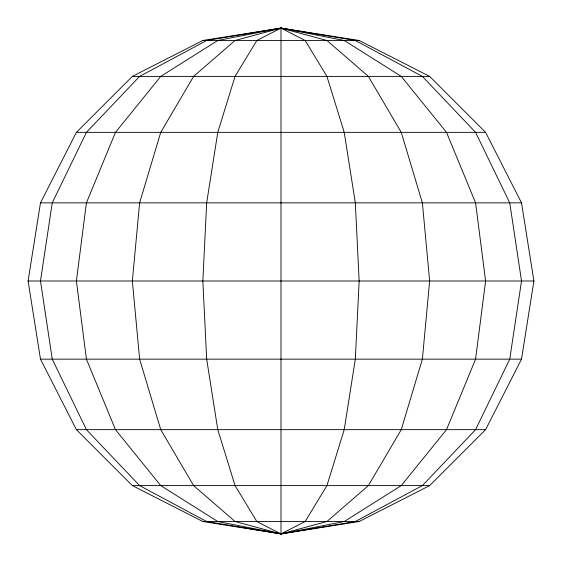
<?xml version="1.0" encoding="UTF-8"?>
<svg xmlns="http://www.w3.org/2000/svg" width="562" height="562" viewBox="0 0 562 562"><rect width="100%" height="100%" fill="white"/><g stroke="black" fill="none" stroke-linecap="round" stroke-linejoin="round"><path stroke-width="0.84" d="M28.1 281L40.478 202.847L76.397 132.351L132.351 76.397L202.847 40.478L281 28.1L359.153 40.478L429.649 76.397L485.603 132.351L521.522 202.847L533.9 281L521.522 359.153L485.603 429.649L429.649 485.603L359.153 521.522L281 533.9L202.847 521.522L132.351 485.603L76.397 429.649L40.478 359.153L28.1 281L533.9 281M281 28.1L256.848 40.478L235.064 76.397L217.775 132.351L206.675 202.847L202.847 281L206.675 359.153L217.775 429.649L235.064 485.603L256.848 521.522L281 533.9L355.325 521.522L422.378 485.603L475.585 429.649L509.748 359.153L521.522 281L509.748 202.847L475.585 132.351L422.378 76.397L355.325 40.478L281 28.1L206.675 40.478L139.622 76.397L86.415 132.351L52.252 202.847L40.478 281L52.252 359.153L86.415 429.649L139.622 485.603L206.675 521.522L281 533.9L344.225 521.522L401.261 485.603L446.523 429.649L475.585 359.153L485.603 281L475.585 202.847L446.523 132.351L401.261 76.397L344.225 40.478L281 28.1L217.775 40.478L160.739 76.397L115.477 132.351L86.415 202.847L76.397 281L86.415 359.153L115.477 429.649L160.739 485.603L217.775 521.522L281 533.9L326.936 521.522L368.377 485.603L401.261 429.649L422.378 359.153L429.649 281L422.378 202.847L401.261 132.351L368.377 76.397L326.936 40.478L281 28.1L235.064 40.478L193.623 76.397L160.739 132.351L139.622 202.847L132.351 281L139.622 359.153L160.739 429.649L193.623 485.603L235.064 521.522L281 533.9L305.152 521.522L326.936 485.603L344.225 429.649L355.325 359.153L359.153 281L355.325 202.847L344.225 132.351L326.936 76.397L305.152 40.478L281 28.1L281 533.9M202.847 40.478L359.153 40.478M132.351 76.397L429.649 76.397M76.397 132.351L485.603 132.351M40.478 202.847L521.522 202.847M40.478 359.153L521.522 359.153M76.397 429.649L485.603 429.649M132.351 485.603L429.649 485.603M202.847 521.522L359.153 521.522"/></g></svg>
